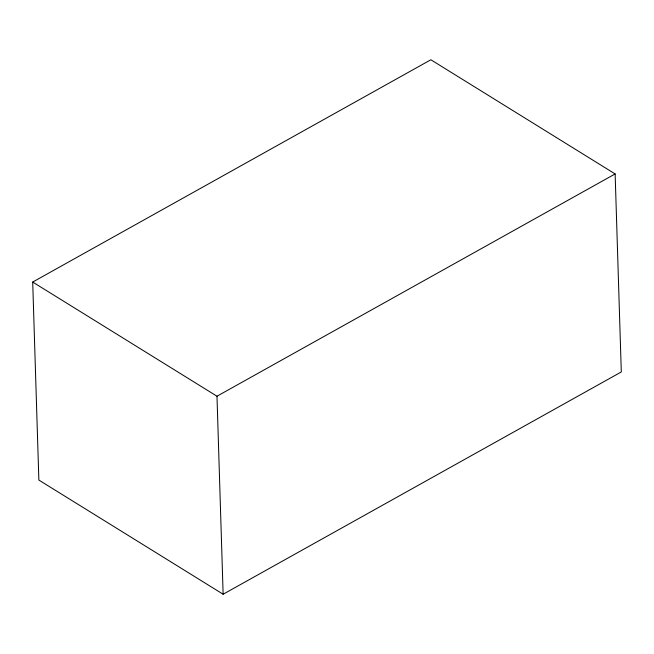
<?xml version="1.0" encoding="UTF-8"?>
<svg xmlns="http://www.w3.org/2000/svg" width="654" height="654" viewBox="0 0 654 654"><rect width="100%" height="100%" fill="white"/><g stroke="black" fill="none" stroke-linecap="round" stroke-linejoin="round"><path stroke-width="0.98" d="M32.7 282.054L430.863 59.767L615.136 173.931L621.3 371.946L223.137 594.233L38.864 480.069L32.7 282.054L216.981 396.218L223.137 594.233M216.981 396.218L615.136 173.931"/></g></svg>
